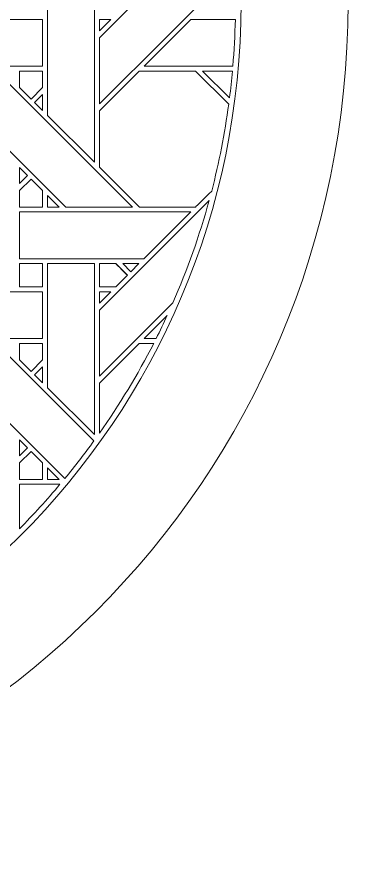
# Model space of a CAD drawing. Header units: inches. Extents: x 9.38 to 15.38, y 6.09 to 12.09.
# Drawn here: x 14.231 to 15.383, y 6.095 to 9.046 of the extents above; entities that cross this region are included whole.
import ezdxf

# ---------------------------------------------------------------- set-up
doc = ezdxf.new("R2010")
doc.units = ezdxf.units.IN
doc.header["$MEASUREMENT"] = 0
doc.layers.add('Design', color=7, linetype='Continuous', lineweight=0)

msp = doc.modelspace()

# ---------------------------------------------------------------- linework, layer by layer
at = {"layer": 'Design'}
for points, knots in [([(12.3829, 12.0948), (10.726, 12.0948), (9.3829, 10.7516), (9.3829, 9.0948), (9.3829, 7.4379), (10.726, 6.0948), (12.3829, 6.0948), (14.0397, 6.0948), (15.3829, 7.4379), (15.3829, 9.0948), (15.3829, 10.7516), (14.0397, 12.0948), (12.3829, 12.0948)], [0, 0, 0, 0, 1, 1, 1, 2, 2, 2, 3, 3, 3, 4, 4, 4, 4]), ([(12.3829, 11.7226), (10.9315, 11.7226), (9.755, 10.5461), (9.755, 9.0948), (9.755, 7.6434), (10.9315, 6.4669), (12.3829, 6.4669), (13.8342, 6.4669), (15.0107, 7.6434), (15.0107, 9.0948), (15.0107, 10.5461), (13.8342, 11.7226), (12.3829, 11.7226)], [0, 0, 0, 0, 1, 1, 1, 2, 2, 2, 3, 3, 3, 4, 4, 4, 4]), ([(14.5179, 8.743), (14.5179, 8.743), (14.5179, 8.9731), (14.5179, 8.9731), (14.5179, 8.9731), (14.9708, 9.4259), (14.9708, 9.4259), (14.9796, 9.3561), (14.9856, 9.2854), (14.9888, 9.2139), (14.9888, 9.2139), (14.5179, 8.743), (14.5179, 8.743)], [0, 0, 0, 0, 1, 1, 1, 2, 2, 2, 3, 3, 3, 4, 4, 4, 4]), ([(14.5007, 8.5401), (14.5007, 8.5401), (14.3378, 8.703), (14.3378, 8.703), (14.3378, 8.703), (14.3378, 9.1352), (14.3378, 9.1352), (14.3378, 9.1352), (14.5007, 9.1352), (14.5007, 9.1352), (14.5007, 9.1352), (14.5007, 8.5401), (14.5007, 8.5401)], [0, 0, 0, 0, 1, 1, 1, 2, 2, 2, 3, 3, 3, 4, 4, 4, 4]), ([(14.3203, 9.0373), (14.3203, 9.0373), (14.3203, 8.8745), (14.3203, 8.8745), (14.3203, 8.8745), (13.725, 8.8745), (13.725, 8.8745), (13.725, 8.8745), (13.8878, 9.0373), (13.8878, 9.0373), (13.8878, 9.0373), (14.3203, 9.0373), (14.3203, 9.0373)], [0, 0, 0, 0, 1, 1, 1, 2, 2, 2, 3, 3, 3, 4, 4, 4, 4]), ([(14.5577, 9.0373), (14.5577, 9.0373), (14.5179, 8.9974), (14.5179, 8.9974), (14.5179, 8.9974), (14.5179, 9.0373), (14.5179, 9.0373), (14.5179, 9.0373), (14.5577, 9.0373), (14.5577, 9.0373)], [0, 0, 0, 0, 1, 1, 1, 2, 2, 2, 3, 3, 3, 3]), ([(14.6737, 8.8745), (14.6737, 8.8745), (14.8365, 9.0373), (14.8365, 9.0373), (14.8365, 9.0373), (14.9909, 9.0373), (14.9909, 9.0373), (14.9897, 8.9826), (14.9868, 8.9283), (14.9823, 8.8745), (14.9823, 8.8745), (14.6737, 8.8745), (14.6737, 8.8745)], [0, 0, 0, 0, 1, 1, 1, 2, 2, 2, 3, 3, 3, 4, 4, 4, 4]), ([(14.4018, 8.3837), (14.4018, 8.3837), (13.9283, 8.8573), (13.9283, 8.8573), (13.9283, 8.8573), (14.1592, 8.8573), (14.1592, 8.8573), (14.1592, 8.8573), (14.6329, 8.3837), (14.6329, 8.3837), (14.6329, 8.3837), (14.4018, 8.3837), (14.4018, 8.3837)], [0, 0, 0, 0, 1, 1, 1, 2, 2, 2, 3, 3, 3, 4, 4, 4, 4]), ([(14.3203, 8.8573), (14.3203, 8.8573), (14.3203, 8.7997), (14.3203, 8.7997), (14.3203, 8.7997), (14.2803, 8.7598), (14.2803, 8.7598), (14.2803, 8.7598), (14.24, 8.8001), (14.24, 8.8001), (14.24, 8.8001), (14.24, 8.8573), (14.24, 8.8573), (14.24, 8.8573), (14.3203, 8.8573), (14.3203, 8.8573)], [0, 0, 0, 0, 1, 1, 1, 2, 2, 2, 3, 3, 3, 4, 4, 4, 5, 5, 5, 5]), ([(14.2803, 8.7598), (14.2803, 8.7598), (14.24, 8.8001), (14.24, 8.8001), (14.24, 8.8001), (14.24, 8.8573), (14.24, 8.8573), (14.24, 8.8573), (14.3203, 8.8573), (14.3203, 8.8573), (14.3203, 8.8573), (14.3203, 8.7997), (14.3203, 8.7997), (14.3203, 8.7997), (14.2803, 8.7598), (14.2803, 8.7598)], [0, 0, 0, 0, 1, 1, 1, 2, 2, 2, 3, 3, 3, 4, 4, 4, 5, 5, 5, 5]), ([(14.8528, 8.3837), (14.8528, 8.3837), (14.6571, 8.3837), (14.6571, 8.3837), (14.6571, 8.3837), (14.5179, 8.5229), (14.5179, 8.5229), (14.5179, 8.5229), (14.5179, 8.7186), (14.5179, 8.7186), (14.5179, 8.7186), (14.6566, 8.8573), (14.6566, 8.8573), (14.6566, 8.8573), (14.8528, 8.8573), (14.8528, 8.8573), (14.8528, 8.8573), (14.9678, 8.7423), (14.9678, 8.7423), (14.9539, 8.6393), (14.9341, 8.5382), (14.9086, 8.4394), (14.8812, 8.4121), (14.8568, 8.3877), (14.8528, 8.3837)], [0, 0, 0, 0, 1, 1, 1, 2, 2, 2, 3, 3, 3, 4, 4, 4, 5, 5, 5, 6, 6, 6, 7, 7, 7, 8, 8, 8, 8]), ([(14.9086, 8.4394), (14.8811, 8.412), (14.8567, 8.3876), (14.8528, 8.3837), (14.8528, 8.3837), (14.6571, 8.3837), (14.6571, 8.3837), (14.6571, 8.3837), (14.5179, 8.5229), (14.5179, 8.5229), (14.5179, 8.5229), (14.5179, 8.7186), (14.5179, 8.7186), (14.5179, 8.7186), (14.6566, 8.8573), (14.6566, 8.8573), (14.6566, 8.8573), (14.8528, 8.8573), (14.8528, 8.8573), (14.8528, 8.8573), (14.9678, 8.7423), (14.9678, 8.7423), (14.9539, 8.6393), (14.9341, 8.5382), (14.9086, 8.4394)], [0, 0, 0, 0, 1, 1, 1, 2, 2, 2, 3, 3, 3, 4, 4, 4, 5, 5, 5, 6, 6, 6, 7, 7, 7, 8, 8, 8, 8]), ([(14.877, 8.8573), (14.877, 8.8573), (14.9808, 8.8573), (14.9808, 8.8573), (14.9779, 8.8259), (14.9747, 8.7946), (14.9708, 8.7635), (14.9708, 8.7635), (14.877, 8.8573), (14.877, 8.8573)], [0, 0, 0, 0, 1, 1, 1, 2, 2, 2, 3, 3, 3, 3]), ([(14.3203, 8.7755), (14.3203, 8.7755), (14.3203, 8.7203), (14.3203, 8.7203), (14.3203, 8.7203), (14.2925, 8.7477), (14.2925, 8.7477), (14.2925, 8.7477), (14.3203, 8.7755), (14.3203, 8.7755)], [0, 0, 0, 0, 1, 1, 1, 2, 2, 2, 3, 3, 3, 3]), ([(14.24, 8.4651), (14.24, 8.4651), (14.24, 8.5219), (14.24, 8.5219), (14.24, 8.5219), (14.2682, 8.4933), (14.2682, 8.4933), (14.2682, 8.4933), (14.24, 8.4651), (14.24, 8.4651)], [0, 0, 0, 0, 1, 1, 1, 2, 2, 2, 3, 3, 3, 3]), ([(14.24, 8.3834), (14.24, 8.3834), (14.24, 8.4407), (14.24, 8.4407), (14.24, 8.4407), (14.2803, 8.4811), (14.2803, 8.4811), (14.2803, 8.4811), (14.3207, 8.4407), (14.3207, 8.4407), (14.3207, 8.4407), (14.3207, 8.3834), (14.3207, 8.3834), (14.3207, 8.3834), (14.24, 8.3834), (14.24, 8.3834)], [0, 0, 0, 0, 1, 1, 1, 2, 2, 2, 3, 3, 3, 4, 4, 4, 5, 5, 5, 5]), ([(14.2803, 8.4811), (14.2803, 8.4811), (14.3207, 8.4407), (14.3207, 8.4407), (14.3207, 8.4407), (14.3207, 8.3834), (14.3207, 8.3834), (14.3207, 8.3834), (14.24, 8.3834), (14.24, 8.3834), (14.24, 8.3834), (14.24, 8.4407), (14.24, 8.4407), (14.24, 8.4407), (14.2803, 8.4811), (14.2803, 8.4811)], [0, 0, 0, 0, 1, 1, 1, 2, 2, 2, 3, 3, 3, 4, 4, 4, 5, 5, 5, 5]), ([(14.3379, 8.3837), (14.3379, 8.3837), (14.3379, 8.4235), (14.3379, 8.4235), (14.3379, 8.4235), (14.3776, 8.3837), (14.3776, 8.3837), (14.3776, 8.3837), (14.3379, 8.3837), (14.3379, 8.3837)], [0, 0, 0, 0, 1, 1, 1, 2, 2, 2, 3, 3, 3, 3]), ([(14.7739, 8.0503), (14.7739, 8.0503), (14.5179, 7.7943), (14.5179, 7.7943), (14.5179, 7.7943), (14.5179, 8.0244), (14.5179, 8.0244), (14.5179, 8.0244), (14.8995, 8.406), (14.8995, 8.406), (14.8661, 8.2836), (14.824, 8.1648), (14.7739, 8.0503)], [0, 0, 0, 0, 1, 1, 1, 2, 2, 2, 3, 3, 3, 4, 4, 4, 4]), ([(14.24, 8.2037), (14.24, 8.2037), (14.24, 8.3664), (14.24, 8.3664), (14.24, 8.3664), (14.8357, 8.3664), (14.8357, 8.3664), (14.8357, 8.3664), (14.673, 8.2037), (14.673, 8.2037), (14.673, 8.2037), (14.24, 8.2037), (14.24, 8.2037)], [0, 0, 0, 0, 1, 1, 1, 2, 2, 2, 3, 3, 3, 4, 4, 4, 4]), ([(14.24, 8.1865), (14.24, 8.1865), (14.3203, 8.1865), (14.3203, 8.1865), (14.3203, 8.1865), (14.3203, 8.1057), (14.3203, 8.1057), (14.3203, 8.1057), (14.24, 8.1057), (14.24, 8.1057), (14.24, 8.1057), (14.24, 8.1865), (14.24, 8.1865)], [0, 0, 0, 0, 1, 1, 1, 2, 2, 2, 3, 3, 3, 4, 4, 4, 4]), ([(14.24, 8.1057), (14.24, 8.1057), (14.24, 8.1865), (14.24, 8.1865), (14.24, 8.1865), (14.3203, 8.1865), (14.3203, 8.1865), (14.3203, 8.1865), (14.3203, 8.1057), (14.3203, 8.1057), (14.3203, 8.1057), (14.24, 8.1057), (14.24, 8.1057)], [0, 0, 0, 0, 1, 1, 1, 2, 2, 2, 3, 3, 3, 4, 4, 4, 4]), ([(14.5007, 8.1865), (14.5007, 8.1865), (14.5007, 7.5914), (14.5007, 7.5914), (14.5007, 7.5914), (14.3378, 7.7543), (14.3378, 7.7543), (14.3378, 7.7543), (14.3378, 8.1865), (14.3378, 8.1865), (14.3378, 8.1865), (14.5007, 8.1865), (14.5007, 8.1865)], [0, 0, 0, 0, 1, 1, 1, 2, 2, 2, 3, 3, 3, 4, 4, 4, 4]), ([(14.5179, 8.1865), (14.5179, 8.1865), (14.5749, 8.1865), (14.5749, 8.1865), (14.5801, 8.1813), (14.6108, 8.1505), (14.6153, 8.1461), (14.6153, 8.1461), (14.5748, 8.1057), (14.5748, 8.1057), (14.5748, 8.1057), (14.5179, 8.1057), (14.5179, 8.1057), (14.5179, 8.1057), (14.5179, 8.1865), (14.5179, 8.1865)], [0, 0, 0, 0, 1, 1, 1, 2, 2, 2, 3, 3, 3, 4, 4, 4, 5, 5, 5, 5]), ([(14.5179, 8.1057), (14.5179, 8.1057), (14.5179, 8.1865), (14.5179, 8.1865), (14.5179, 8.1865), (14.5749, 8.1865), (14.5749, 8.1865), (14.5749, 8.1865), (14.6153, 8.1461), (14.6153, 8.1461), (14.6153, 8.1461), (14.5748, 8.1057), (14.5748, 8.1057), (14.5748, 8.1057), (14.5179, 8.1057), (14.5179, 8.1057)], [0, 0, 0, 0, 1, 1, 1, 2, 2, 2, 3, 3, 3, 4, 4, 4, 5, 5, 5, 5]), ([(14.5993, 8.1865), (14.5993, 8.1865), (14.6557, 8.1865), (14.6557, 8.1865), (14.6557, 8.1865), (14.6275, 8.1583), (14.6275, 8.1583), (14.6275, 8.1583), (14.5993, 8.1865), (14.5993, 8.1865)], [0, 0, 0, 0, 1, 1, 1, 2, 2, 2, 3, 3, 3, 3]), ([(13.725, 7.9257), (13.725, 7.9257), (13.8878, 8.0885), (13.8878, 8.0885), (13.8878, 8.0885), (14.3203, 8.0885), (14.3203, 8.0885), (14.3203, 8.0885), (14.3203, 7.9257), (14.3203, 7.9257), (14.3203, 7.9257), (13.725, 7.9257), (13.725, 7.9257)], [0, 0, 0, 0, 1, 1, 1, 2, 2, 2, 3, 3, 3, 4, 4, 4, 4]), ([(14.5577, 8.0885), (14.5577, 8.0885), (14.5179, 8.0487), (14.5179, 8.0487), (14.5179, 8.0487), (14.5179, 8.0885), (14.5179, 8.0885), (14.5179, 8.0885), (14.5577, 8.0885), (14.5577, 8.0885)], [0, 0, 0, 0, 1, 1, 1, 2, 2, 2, 3, 3, 3, 3]), ([(14.6737, 7.9257), (14.6737, 7.9257), (14.7542, 8.0062), (14.7542, 8.0062), (14.7418, 7.9792), (14.7288, 7.9523), (14.7155, 7.9257), (14.7155, 7.9257), (14.6737, 7.9257), (14.6737, 7.9257)], [0, 0, 0, 0, 1, 1, 1, 2, 2, 2, 3, 3, 3, 3]), ([(14.3984, 7.4384), (14.3984, 7.4384), (13.9283, 7.9086), (13.9283, 7.9086), (13.9283, 7.9086), (14.1592, 7.9086), (14.1592, 7.9086), (14.1592, 7.9086), (14.4989, 7.5689), (14.4989, 7.5689), (14.4667, 7.5244), (14.4333, 7.4808), (14.3984, 7.4384)], [0, 0, 0, 0, 1, 1, 1, 2, 2, 2, 3, 3, 3, 4, 4, 4, 4]), ([(14.3203, 7.9086), (14.3203, 7.9086), (14.3203, 7.851), (14.3203, 7.851), (14.3203, 7.851), (14.2803, 7.8111), (14.2803, 7.8111), (14.2803, 7.8111), (14.24, 7.8514), (14.24, 7.8514), (14.24, 7.8514), (14.24, 7.9086), (14.24, 7.9086), (14.24, 7.9086), (14.3203, 7.9086), (14.3203, 7.9086)], [0, 0, 0, 0, 1, 1, 1, 2, 2, 2, 3, 3, 3, 4, 4, 4, 5, 5, 5, 5]), ([(14.2803, 7.8111), (14.2803, 7.8111), (14.24, 7.8514), (14.24, 7.8514), (14.24, 7.8514), (14.24, 7.9086), (14.24, 7.9086), (14.24, 7.9086), (14.3203, 7.9086), (14.3203, 7.9086), (14.3203, 7.9086), (14.3203, 7.851), (14.3203, 7.851), (14.3203, 7.851), (14.2803, 7.8111), (14.2803, 7.8111)], [0, 0, 0, 0, 1, 1, 1, 2, 2, 2, 3, 3, 3, 4, 4, 4, 5, 5, 5, 5]), ([(14.5179, 7.5955), (14.5179, 7.5955), (14.5179, 7.7699), (14.5179, 7.7699), (14.5179, 7.7699), (14.6566, 7.9086), (14.6566, 7.9086), (14.6566, 7.9086), (14.707, 7.9086), (14.707, 7.9086), (14.6512, 7.7995), (14.5879, 7.695), (14.5179, 7.5955)], [0, 0, 0, 0, 1, 1, 1, 2, 2, 2, 3, 3, 3, 4, 4, 4, 4]), ([(14.5179, 7.5955), (14.5179, 7.5955), (14.5179, 7.7699), (14.5179, 7.7699), (14.5179, 7.7699), (14.6566, 7.9086), (14.6566, 7.9086), (14.6566, 7.9086), (14.707, 7.9086), (14.707, 7.9086), (14.6512, 7.7995), (14.5879, 7.695), (14.5179, 7.5955)], [0, 0, 0, 0, 1, 1, 1, 2, 2, 2, 3, 3, 3, 4, 4, 4, 4]), ([(14.3203, 7.8268), (14.3203, 7.8268), (14.3203, 7.7716), (14.3203, 7.7716), (14.3203, 7.7716), (14.2925, 7.799), (14.2925, 7.799), (14.2925, 7.799), (14.3203, 7.8268), (14.3203, 7.8268)], [0, 0, 0, 0, 1, 1, 1, 2, 2, 2, 3, 3, 3, 3]), ([(14.24, 7.5164), (14.24, 7.5164), (14.24, 7.5732), (14.24, 7.5732), (14.24, 7.5732), (14.2682, 7.5446), (14.2682, 7.5446), (14.2682, 7.5446), (14.24, 7.5164), (14.24, 7.5164)], [0, 0, 0, 0, 1, 1, 1, 2, 2, 2, 3, 3, 3, 3]), ([(14.24, 7.492), (14.24, 7.492), (14.2803, 7.5323), (14.2803, 7.5323), (14.2803, 7.5323), (14.3207, 7.492), (14.3207, 7.492), (14.3207, 7.492), (14.3207, 7.4347), (14.3207, 7.4347), (14.3207, 7.4347), (14.24, 7.4347), (14.24, 7.4347), (14.24, 7.4347), (14.24, 7.492), (14.24, 7.492)], [0, 0, 0, 0, 1, 1, 1, 2, 2, 2, 3, 3, 3, 4, 4, 4, 5, 5, 5, 5]), ([(14.24, 7.492), (14.24, 7.492), (14.2803, 7.5323), (14.2803, 7.5323), (14.2803, 7.5323), (14.3207, 7.492), (14.3207, 7.492), (14.3207, 7.492), (14.3207, 7.4347), (14.3207, 7.4347), (14.3207, 7.4347), (14.24, 7.4347), (14.24, 7.4347), (14.24, 7.4347), (14.24, 7.492), (14.24, 7.492)], [0, 0, 0, 0, 1, 1, 1, 2, 2, 2, 3, 3, 3, 4, 4, 4, 5, 5, 5, 5]), ([(14.3776, 7.4349), (14.3776, 7.4349), (14.3379, 7.4349), (14.3379, 7.4349), (14.3379, 7.4349), (14.3379, 7.4747), (14.3379, 7.4747), (14.3379, 7.4747), (14.3776, 7.4349), (14.3776, 7.4349)], [0, 0, 0, 0, 1, 1, 1, 2, 2, 2, 3, 3, 3, 3]), ([(14.24, 7.4177), (14.24, 7.4177), (14.381, 7.4177), (14.381, 7.4177), (14.3361, 7.3642), (14.289, 7.3126), (14.24, 7.2628), (14.24, 7.2628), (14.24, 7.4177), (14.24, 7.4177)], [0, 0, 0, 0, 1, 1, 1, 2, 2, 2, 3, 3, 3, 3])]:
    msp.add_open_spline(points, degree=3, knots=knots, dxfattribs=at)

doc.saveas('drawing.dxf')
